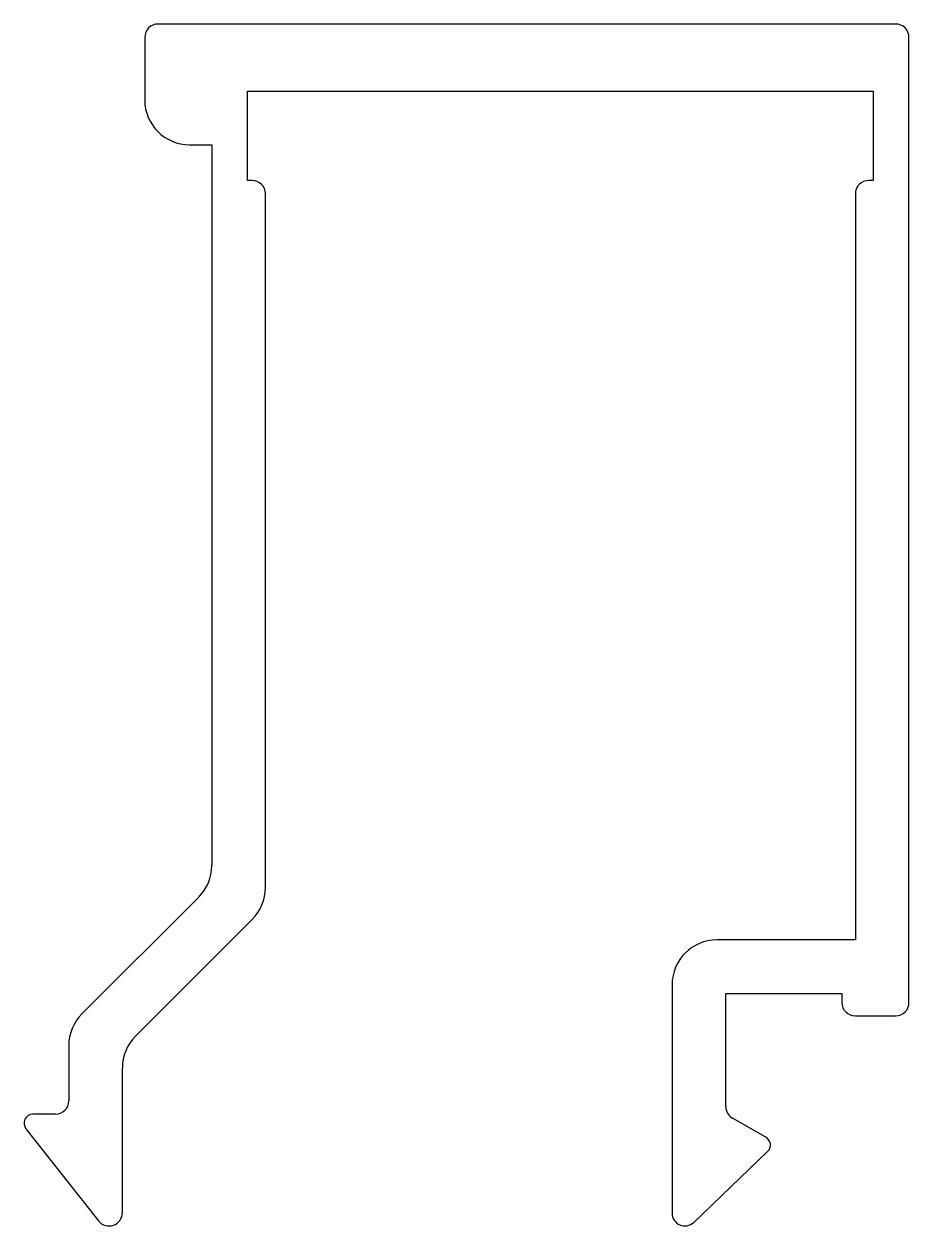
# Model space of a CAD drawing. Extents: x 2082 to 2101.8, y 1079.8 to 1106.7.
import ezdxf

# ---------------------------------------------------------------- set-up
doc = ezdxf.new("R2010")
doc.units = 0
doc.layers.get('0').update_dxf_attribs({"linetype": 'CONTINUOUS'})

msp = doc.modelspace()

# ---------------------------------------------------------------- linework, layer by layer
for p, q in [((2101.495, 1106.723), (2084.995, 1106.723)), ((2084.695, 1106.423), (2084.695, 1105.023)), ((2101.795, 1084.823), (2101.795, 1106.423)), ((2086.995, 1103.223), (2086.995, 1105.223)), ((2086.995, 1105.223), (2100.995, 1105.223)), ((2100.995, 1105.223), (2100.995, 1103.223)), ((2085.695, 1104.023), (2086.195, 1104.023)), ((2086.195, 1104.023), (2086.195, 1087.887)), ((2087.095, 1103.223), (2086.995, 1103.223)), ((2100.995, 1103.223), (2100.895, 1103.223)), ((2087.395, 1087.39), (2087.395, 1102.923)), ((2100.595, 1102.923), (2100.595, 1086.223)), ((2085.902, 1087.18), (2083.288, 1084.566)), ((2084.488, 1084.069), (2087.102, 1086.683)), ((2100.595, 1086.223), (2097.495, 1086.223)), ((2096.495, 1085.223), (2096.495, 1080.109)), ((2097.695, 1082.496), (2097.695, 1085.023)), ((2097.695, 1085.023), (2100.295, 1085.023)), ((2100.295, 1085.023), (2100.295, 1084.823)), ((2100.595, 1084.523), (2101.495, 1084.523)), ((2082.995, 1083.859), (2082.995, 1082.622)), ((2084.195, 1080.12), (2084.195, 1083.362)), ((2082.695, 1082.322), (2082.195, 1082.322)), ((2082.038, 1081.998), (2083.663, 1079.935)), ((2098.59, 1081.806), (2097.845, 1082.237)), ((2096.978, 1079.902), (2098.633, 1081.486))]:
    msp.add_line(p, q)
for centre, radius, start, end in [((2084.995, 1106.423), 0.3, 90, 180), ((2101.495, 1106.423), 0.3, 360, 90), ((2085.695, 1105.023), 1, 180, 270), ((2087.095, 1102.923), 0.3, 0, 90), ((2100.895, 1102.923), 0.3, 90, 180), ((2085.195, 1087.887), 1, 315, 0), ((2086.395, 1087.39), 1, 315, 0), ((2097.495, 1085.223), 1, 90, 180), ((2100.595, 1084.823), 0.3, 180, 270), ((2101.495, 1084.823), 0.3, 270, 0), ((2083.995, 1083.859), 1, 135, 180), ((2085.195, 1083.362), 1, 135, 180), ((2082.695, 1082.622), 0.3, 270, 0), ((2082.195, 1082.122), 0.2, 90, 218.2319), ((2097.995, 1082.496), 0.3, 180, 240), ((2098.495, 1081.63), 0.2, 313.7397, 61.6151), ((2083.897, 1080.12), 0.298, 218.2319, 0), ((2096.781, 1080.109), 0.286, 180, 313.7397)]:
    msp.add_arc(centre, radius, start, end)

doc.saveas('drawing.dxf')
